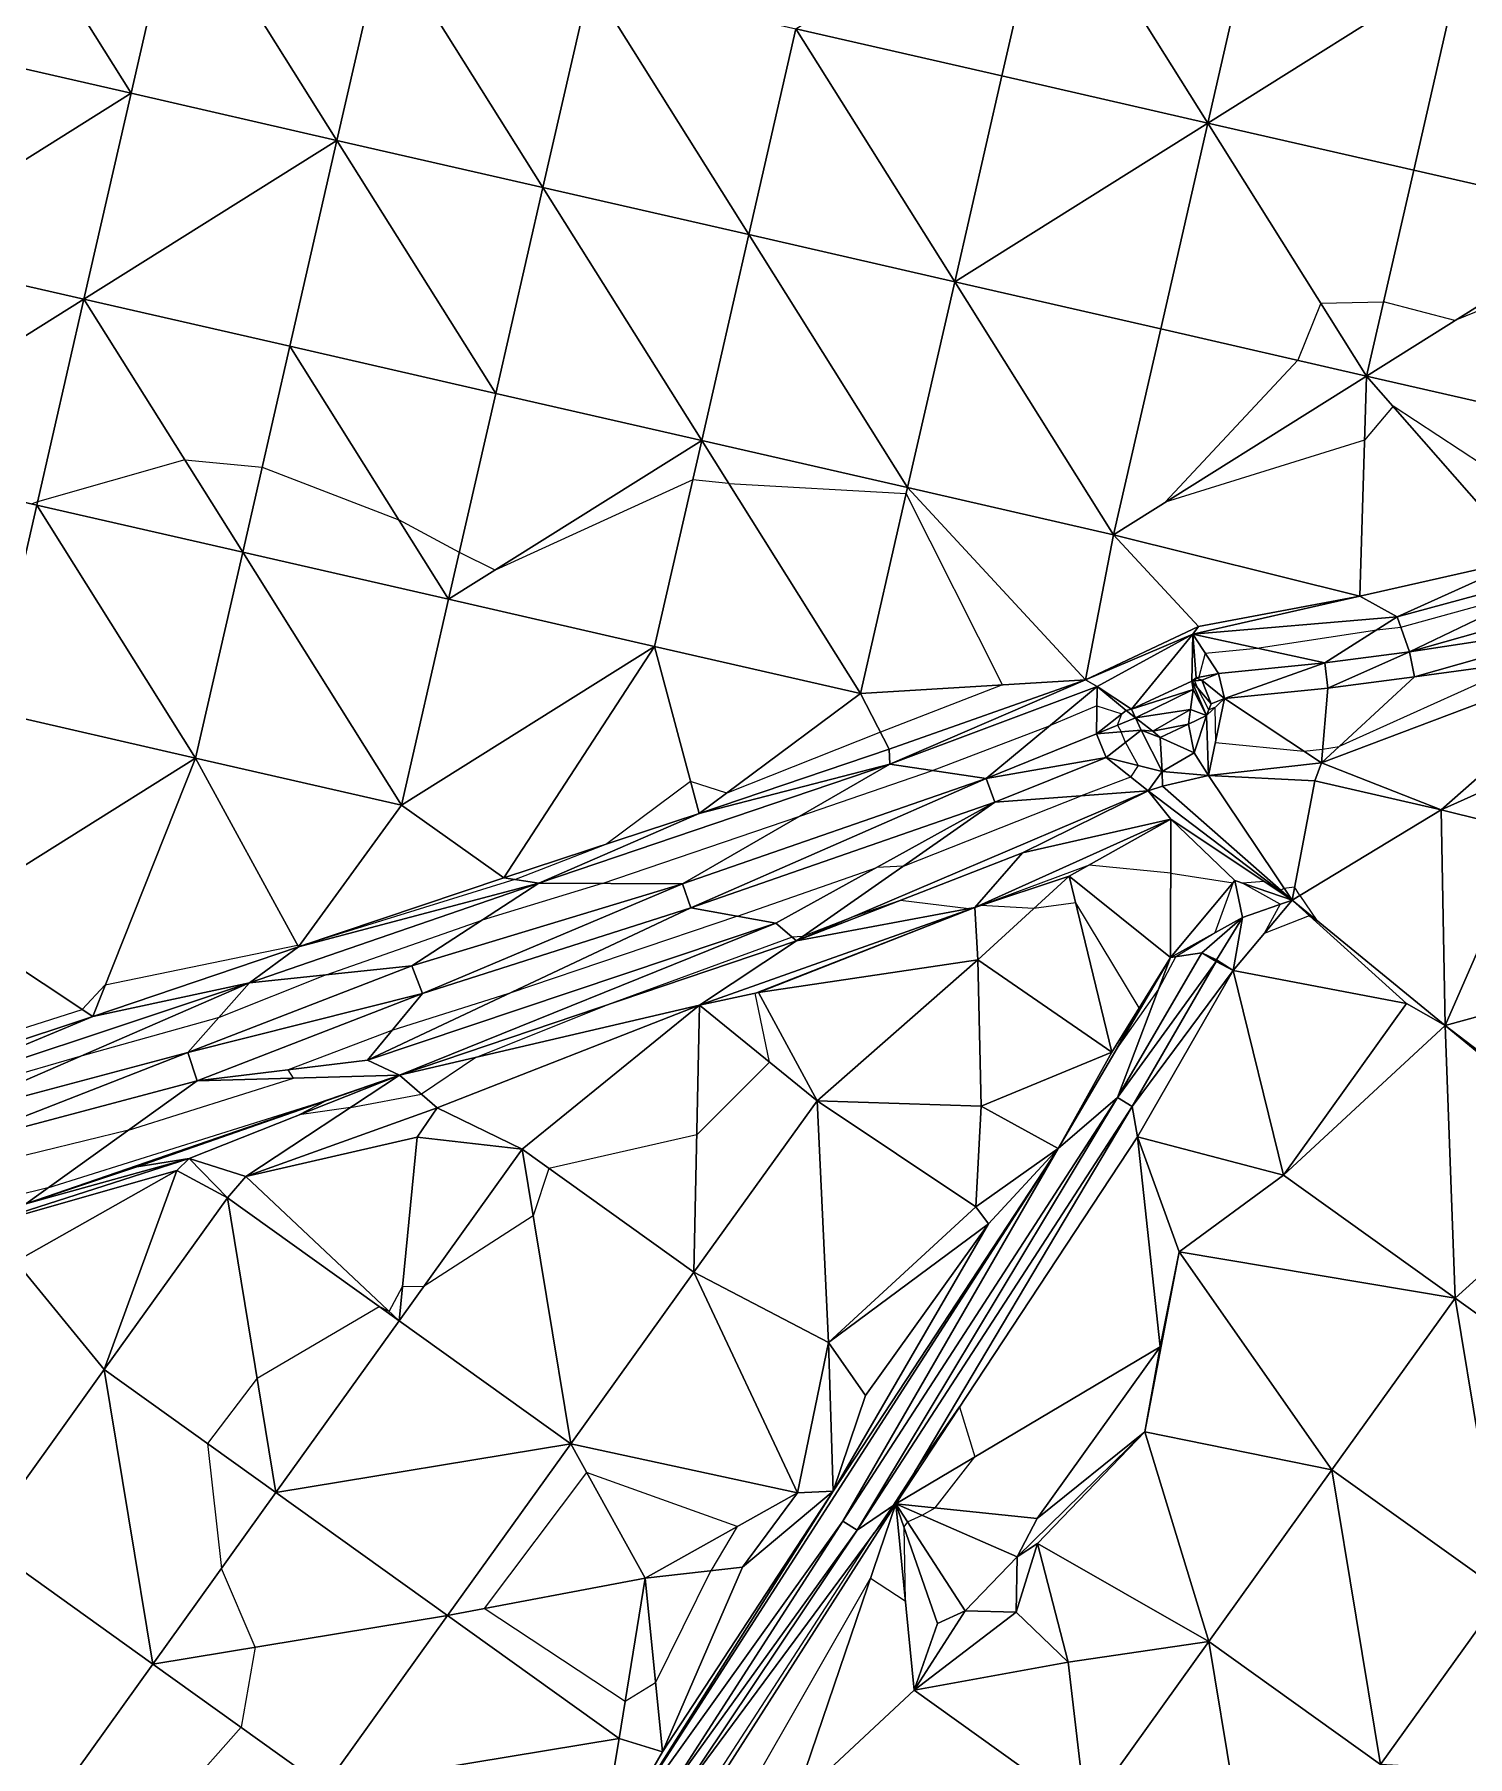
# Model space of a CAD drawing. Extents: x 452550 to 453808, y 451368 to 453069.
# Drawn here: x 452920.5 to 452988.3, y 452763.5 to 452845 of the extents above; entities that cross this region are included whole.
import ezdxf

# ---------------------------------------------------------------- set-up
doc = ezdxf.new("R2010")
doc.units = 0
doc.header["$LTSCALE"] = 0.35
doc.header["$MEASUREMENT"] = 0
doc.linetypes.add('DASHED', pattern=[5442.857143, 3628.571429, -1814.285714])
doc.layers.add('Default', color=42, linetype='Continuous', lineweight=25)
doc.layers.add('FPS_Contours-Minor', color=40, linetype='DASHED', lineweight=25)

msp = doc.modelspace()

# ---------------------------------------------------------------- linework, layer by layer
at = {"layer": 'Default', "color": 8, "linetype": 'Continuous', "lineweight": 25}
for points in [[(452925.052, 452842.263, 13.979), (452915.305, 452844.494, 13.989), (452917.536, 452854.242, 13.972)], [(452927.284, 452852.011, 13.977), (452925.052, 452842.263, 13.979), (452917.536, 452854.242, 13.972)], [(452966.275, 452843.086, 13.92), (452956.527, 452845.317, 13.929), (452968.506, 452852.834, 13.902)], [(452976.023, 452840.855, 13.909), (452966.275, 452843.086, 13.92), (452968.506, 452852.834, 13.902)], [(452978.254, 452850.603, 13.901), (452976.023, 452840.855, 13.909), (452968.506, 452852.834, 13.902)], [(452934.8, 452840.032, 13.988), (452925.052, 452842.263, 13.979), (452927.284, 452852.011, 13.977)], [(452937.032, 452849.78, 13.982), (452934.8, 452840.032, 13.988), (452927.284, 452852.011, 13.977)], [(452988.002, 452848.372, 13.921), (452976.023, 452840.855, 13.909), (452978.254, 452850.603, 13.901)], [(452944.548, 452837.801, 13.958), (452934.8, 452840.032, 13.988), (452937.032, 452849.78, 13.982)], [(452946.779, 452847.549, 13.964), (452944.548, 452837.801, 13.958), (452937.032, 452849.78, 13.982)], [(452985.771, 452838.624, 13.935), (452976.023, 452840.855, 13.909), (452988.002, 452848.372, 13.921)], [(452995.519, 452836.393, 13.932), (452985.771, 452838.624, 13.935), (452988.002, 452848.372, 13.921)], [(452997.75, 452846.141, 13.916), (452995.519, 452836.393, 13.932), (452988.002, 452848.372, 13.921)], [(452954.296, 452835.57, 13.926), (452944.548, 452837.801, 13.958), (452946.779, 452847.549, 13.964)], [(452956.527, 452845.317, 13.929), (452954.296, 452835.57, 13.926), (452946.779, 452847.549, 13.964)], [(452964.044, 452833.338, 13.919), (452954.296, 452835.57, 13.926), (452956.527, 452845.317, 13.929)], [(452966.275, 452843.086, 13.92), (452964.044, 452833.338, 13.919), (452956.527, 452845.317, 13.929)], [(452925.052, 452842.263, 13.979), (452913.073, 452834.746, 13.987), (452915.305, 452844.494, 13.989)], [(452976.023, 452840.855, 13.909), (452964.044, 452833.338, 13.919), (452966.275, 452843.086, 13.92)], [(452922.821, 452832.515, 13.969), (452913.073, 452834.746, 13.987), (452925.052, 452842.263, 13.979)], [(452934.8, 452840.032, 13.988), (452922.821, 452832.515, 13.969), (452925.052, 452842.263, 13.979)], [(452973.792, 452831.107, 13.927), (452964.044, 452833.338, 13.919), (452976.023, 452840.855, 13.909)], [(452983.54, 452828.876, 14.037), (452973.792, 452831.107, 13.927), (452976.023, 452840.855, 13.909)], [(452985.771, 452838.624, 13.935), (452983.54, 452828.876, 14.037), (452976.023, 452840.855, 13.909)], [(452932.569, 452830.284, 13.975), (452922.821, 452832.515, 13.969), (452934.8, 452840.032, 13.988)], [(452942.317, 452828.053, 13.96), (452932.569, 452830.284, 13.975), (452934.8, 452840.032, 13.988)], [(452944.548, 452837.801, 13.958), (452942.317, 452828.053, 13.96), (452934.8, 452840.032, 13.988)], [(452995.519, 452836.393, 13.932), (452983.54, 452828.876, 14.037), (452985.771, 452838.624, 13.935)], [(452952.065, 452825.822, 13.948), (452942.317, 452828.053, 13.96), (452944.548, 452837.801, 13.958)], [(452954.296, 452835.57, 13.926), (452952.065, 452825.822, 13.948), (452944.548, 452837.801, 13.958)], [(452993.288, 452826.645, 14.29), (452983.54, 452828.876, 14.037), (452995.519, 452836.393, 13.932)], [(452961.813, 452823.59, 13.993), (452952.065, 452825.822, 13.948), (452954.296, 452835.57, 13.926)], [(452964.044, 452833.338, 13.919), (452961.813, 452823.59, 13.993), (452954.296, 452835.57, 13.926)], [(452922.821, 452832.515, 13.969), (452910.842, 452824.998, 13.978), (452913.073, 452834.746, 13.987)], [(452971.561, 452821.359, 13.991), (452961.813, 452823.59, 13.993), (452964.044, 452833.338, 13.919)], [(452973.792, 452831.107, 13.927), (452971.561, 452821.359, 13.991), (452964.044, 452833.338, 13.919)], [(452920.59, 452822.767, 14.001), (452910.842, 452824.998, 13.978), (452922.821, 452832.515, 13.969)], [(452930.338, 452820.536, 14.018), (452920.59, 452822.767, 14.001), (452922.821, 452832.515, 13.969)], [(452932.569, 452830.284, 13.975), (452930.338, 452820.536, 14.018), (452922.821, 452832.515, 13.969)], [(452983.54, 452828.876, 14.037), (452971.561, 452821.359, 13.991), (452973.792, 452831.107, 13.927)], [(452940.086, 452818.305, 14.012), (452930.338, 452820.536, 14.018), (452932.569, 452830.284, 13.975)], [(452942.317, 452828.053, 13.96), (452940.086, 452818.305, 14.012), (452932.569, 452830.284, 13.975)], [(452971.561, 452821.359, 13.991), (452983.54, 452828.876, 14.037), (452983.214, 452818.445, 13.911)], [(452983.54, 452828.876, 14.037), (452991.112, 452820.235, 13.815), (452983.214, 452818.445, 13.911)], [(452983.54, 452828.876, 14.037), (452993.288, 452826.645, 14.29), (452991.112, 452820.235, 13.815)], [(452952.065, 452825.822, 13.948), (452940.086, 452818.305, 14.012), (452942.317, 452828.053, 13.96)], [(452949.834, 452816.074, 14.218), (452940.086, 452818.305, 14.012), (452952.065, 452825.822, 13.948)], [(452959.582, 452813.843, 14.253), (452949.834, 452816.074, 14.218), (452952.065, 452825.822, 13.948)], [(452961.813, 452823.59, 13.993), (452959.582, 452813.843, 14.253), (452952.065, 452825.822, 13.948)], [(452920.59, 452822.767, 14.001), (452918.359, 452813.019, 14.022), (452910.842, 452824.998, 13.978)], [(452959.582, 452813.843, 14.253), (452961.813, 452823.59, 13.993), (452970.225, 452814.485, 13.852)], [(452961.813, 452823.59, 13.993), (452971.561, 452821.359, 13.991), (452970.225, 452814.485, 13.852)], [(452928.107, 452810.788, 14.23), (452918.359, 452813.019, 14.022), (452920.59, 452822.767, 14.001)], [(452930.338, 452820.536, 14.018), (452928.107, 452810.788, 14.23), (452920.59, 452822.767, 14.001)], [(452971.561, 452821.359, 13.991), (452975.587, 452817.019, 13.84), (452970.225, 452814.485, 13.852)], [(452971.561, 452821.359, 13.991), (452983.214, 452818.445, 13.911), (452975.587, 452817.019, 13.84)], [(452937.855, 452808.557, 14.343), (452928.107, 452810.788, 14.23), (452930.338, 452820.536, 14.018)], [(452940.086, 452818.305, 14.012), (452937.855, 452808.557, 14.343), (452930.338, 452820.536, 14.018)], [(452983.214, 452818.445, 13.911), (452991.112, 452820.235, 13.815), (452984.993, 452817.469, 13.675)], [(452984.993, 452817.469, 13.675), (452991.112, 452820.235, 13.815), (452994.24, 452819.975, 13.657)], [(452985.566, 452815.814, 13.076), (452984.993, 452817.469, 13.675), (452994.24, 452819.975, 13.657)], [(452994.24, 452819.975, 13.657), (452994.773, 452818.425, 13.046), (452985.566, 452815.814, 13.076)], [(452949.834, 452816.074, 14.218), (452937.855, 452808.557, 14.343), (452940.086, 452818.305, 14.012)], [(452975.309, 452816.657, 13.914), (452983.214, 452818.445, 13.911), (452984.993, 452817.469, 13.675)], [(452975.309, 452816.657, 13.914), (452975.587, 452817.019, 13.84), (452983.214, 452818.445, 13.911)], [(452994.773, 452818.425, 13.046), (452995.1, 452817.271, 13.046), (452985.566, 452815.814, 13.076)], [(452975.587, 452817.019, 13.84), (452975.309, 452816.657, 13.914), (452970.225, 452814.485, 13.852)], [(452981.563, 452815.293, 13.06), (452975.309, 452816.657, 13.914), (452984.993, 452817.469, 13.675)], [(452984.993, 452817.469, 13.675), (452985.566, 452815.814, 13.076), (452981.563, 452815.293, 13.06)], [(452995.1, 452817.271, 13.046), (452985.808, 452814.635, 13.076), (452985.566, 452815.814, 13.076)], [(452985.808, 452814.635, 13.076), (452995.1, 452817.271, 13.046), (452995.775, 452815.995, 13.864)], [(452937.855, 452808.557, 14.343), (452949.834, 452816.074, 14.218), (452942.699, 452805.118, 14.058)], [(452949.834, 452816.074, 14.218), (452951.947, 452808.159, 13.948), (452942.699, 452805.118, 14.058)], [(452949.834, 452816.074, 14.218), (452959.582, 452813.843, 14.253), (452951.947, 452808.159, 13.948)], [(452970.78, 452814.176, 13.84), (452970.225, 452814.485, 13.852), (452975.309, 452816.657, 13.914)], [(452970.78, 452814.176, 13.84), (452975.309, 452816.657, 13.914), (452972.413, 452813.107, 13.69)], [(452975.309, 452816.657, 13.914), (452975.262, 452814.432, 13.651), (452972.413, 452813.107, 13.69)], [(452975.309, 452816.657, 13.914), (452975.477, 452814.592, 13.554), (452975.262, 452814.432, 13.651)], [(452981.563, 452815.293, 13.06), (452976.528, 452814.787, 13.054), (452975.309, 452816.657, 13.914)], [(452975.309, 452816.657, 13.914), (452976.528, 452814.787, 13.054), (452975.477, 452814.592, 13.554)], [(452976.528, 452814.787, 13.054), (452981.563, 452815.293, 13.06), (452976.817, 452813.61, 13.054)], [(452981.563, 452815.293, 13.06), (452981.7, 452814.101, 13.06), (452976.817, 452813.61, 13.054)], [(452985.808, 452814.635, 13.076), (452995.775, 452815.995, 13.864), (452981.405, 452810.563, 13.599)], [(452995.775, 452815.995, 13.864), (452987.076, 452808.334, 13.669), (452981.405, 452810.563, 13.599)], [(452981.563, 452815.293, 13.06), (452985.566, 452815.814, 13.076), (452981.7, 452814.101, 13.06)], [(452985.566, 452815.814, 13.076), (452985.808, 452814.635, 13.076), (452981.7, 452814.101, 13.06)], [(452995.775, 452815.995, 13.864), (452993.773, 452811.347, 13.736), (452987.076, 452808.334, 13.669)], [(452959.582, 452813.843, 14.253), (452970.225, 452814.485, 13.852), (452960.946, 452811.212, 13.889)], [(452960.965, 452810.495, 13.863), (452960.946, 452811.212, 13.889), (452970.225, 452814.485, 13.852)], [(452960.965, 452810.495, 13.863), (452970.225, 452814.485, 13.852), (452970.78, 452814.176, 13.84)], [(452975.262, 452814.432, 13.651), (452975.324, 452814.035, 13.863), (452972.413, 452813.107, 13.69)], [(452975.477, 452814.592, 13.554), (452975.739, 452814.471, 13.098), (452975.262, 452814.432, 13.651)], [(452975.262, 452814.432, 13.651), (452975.739, 452814.471, 13.098), (452976.185, 452813.357, 13.098)], [(452975.262, 452814.432, 13.651), (452976.185, 452813.357, 13.098), (452975.963, 452812.807, 13.885)], [(452975.324, 452814.035, 13.863), (452975.262, 452814.432, 13.651), (452975.963, 452812.807, 13.885)], [(452976.528, 452814.787, 13.054), (452975.739, 452814.471, 13.098), (452975.477, 452814.592, 13.554)], [(452975.739, 452814.471, 13.098), (452976.528, 452814.787, 13.054), (452976.817, 452813.61, 13.054)], [(452975.739, 452814.471, 13.098), (452976.817, 452813.61, 13.054), (452976.185, 452813.357, 13.098)], [(452985.808, 452814.635, 13.076), (452981.405, 452810.563, 13.599), (452981.7, 452814.101, 13.06)], [(452959.582, 452813.843, 14.253), (452960.946, 452811.212, 13.889), (452951.947, 452808.159, 13.948)], [(452965.525, 452809.818, 13.047), (452960.965, 452810.495, 13.863), (452970.78, 452814.176, 13.84)], [(452970.78, 452814.176, 13.84), (452970.758, 452811.927, 13.007), (452965.525, 452809.818, 13.047)], [(452970.78, 452814.176, 13.84), (452972.15, 452813.032, 13.582), (452970.758, 452811.927, 13.007)], [(452970.78, 452814.176, 13.84), (452972.413, 452813.107, 13.69), (452972.15, 452813.032, 13.582)], [(452972.413, 452813.107, 13.69), (452975.324, 452814.035, 13.863), (452972.593, 452812.685, 13.916)], [(452975.324, 452814.035, 13.863), (452975.201, 452813.08, 13.969), (452972.593, 452812.685, 13.916)], [(452975.963, 452812.807, 13.885), (452975.201, 452813.08, 13.969), (452975.324, 452814.035, 13.863)], [(452976.058, 452809.963, 13.832), (452975.963, 452812.807, 13.885), (452976.817, 452813.61, 13.054)], [(452976.817, 452813.61, 13.054), (452975.963, 452812.807, 13.885), (452976.185, 452813.357, 13.098)], [(452981.405, 452810.563, 13.599), (452976.058, 452809.963, 13.832), (452976.817, 452813.61, 13.054)], [(452981.7, 452814.101, 13.06), (452981.405, 452810.563, 13.599), (452976.817, 452813.61, 13.054)], [(452928.107, 452810.788, 14.23), (452916.128, 452803.271, 14.428), (452918.359, 452813.019, 14.022)], [(452972.15, 452813.032, 13.582), (452972.593, 452812.685, 13.916), (452970.758, 452811.927, 13.007)], [(452972.413, 452813.107, 13.69), (452972.593, 452812.685, 13.916), (452972.15, 452813.032, 13.582)], [(452972.593, 452812.685, 13.916), (452975.201, 452813.08, 13.969), (452973.423, 452812.057, 13.948)], [(452975.201, 452813.08, 13.969), (452975.115, 452812.395, 13.918), (452973.423, 452812.057, 13.948)], [(452975.963, 452812.807, 13.885), (452975.115, 452812.395, 13.918), (452975.201, 452813.08, 13.969)], [(452975.115, 452812.395, 13.918), (452975.963, 452812.807, 13.885), (452975.375, 452811.029, 13.815)], [(452975.375, 452811.029, 13.815), (452975.963, 452812.807, 13.885), (452976.058, 452809.963, 13.832)], [(452972.593, 452812.685, 13.916), (452972.87, 452812.112, 13.903), (452970.758, 452811.927, 13.007)], [(452972.87, 452812.112, 13.903), (452971.207, 452810.814, 13.007), (452970.758, 452811.927, 13.007)], [(452972.87, 452812.112, 13.903), (452973.865, 452810.144, 13.874), (452971.207, 452810.814, 13.007)], [(452972.87, 452812.112, 13.903), (452972.593, 452812.685, 13.916), (452973.423, 452812.057, 13.948)], [(452973.764, 452811.754, 13.905), (452972.87, 452812.112, 13.903), (452973.423, 452812.057, 13.948)], [(452972.87, 452812.112, 13.903), (452973.764, 452811.754, 13.905), (452973.865, 452810.144, 13.874)], [(452975.115, 452812.395, 13.918), (452973.764, 452811.754, 13.905), (452973.423, 452812.057, 13.948)], [(452973.764, 452811.754, 13.905), (452975.115, 452812.395, 13.918), (452975.375, 452811.029, 13.815)], [(452960.946, 452811.212, 13.889), (452960.965, 452810.495, 13.863), (452951.947, 452808.159, 13.948)], [(452971.207, 452810.814, 13.007), (452965.525, 452809.818, 13.047), (452970.758, 452811.927, 13.007)], [(452973.865, 452810.144, 13.874), (452973.764, 452811.754, 13.905), (452975.375, 452811.029, 13.815)], [(452991.259, 452807.285, 13.75), (452987.076, 452808.334, 13.669), (452993.773, 452811.347, 13.736)], [(452916.128, 452803.271, 14.428), (452928.107, 452810.788, 14.23), (452923.239, 452798.547, 13.968)], [(452928.107, 452810.788, 14.23), (452932.978, 452801.844, 13.998), (452923.239, 452798.547, 13.968)], [(452928.107, 452810.788, 14.23), (452937.855, 452808.557, 14.343), (452932.978, 452801.844, 13.998)], [(452951.153, 452804.83, 13.026), (452944.358, 452804.858, 13.873), (452960.965, 452810.495, 13.863)], [(452944.358, 452804.858, 13.873), (452951.947, 452808.159, 13.948), (452960.965, 452810.495, 13.863)], [(452951.153, 452804.83, 13.026), (452960.965, 452810.495, 13.863), (452965.525, 452809.818, 13.047)], [(452971.207, 452810.814, 13.007), (452965.946, 452808.694, 13.047), (452965.525, 452809.818, 13.047)], [(452965.946, 452808.694, 13.047), (452971.207, 452810.814, 13.007), (452973.193, 452809.228, 13.85)], [(452973.865, 452810.144, 13.874), (452973.193, 452809.228, 13.85), (452971.207, 452810.814, 13.007)], [(452973.865, 452810.144, 13.874), (452975.375, 452811.029, 13.815), (452976.058, 452809.963, 13.832)], [(452976.058, 452809.963, 13.832), (452981.405, 452810.563, 13.599), (452981.093, 452809.715, 13.859)], [(452981.093, 452809.715, 13.859), (452981.405, 452810.563, 13.599), (452987.076, 452808.334, 13.669)], [(452951.546, 452803.696, 13.026), (452951.153, 452804.83, 13.026), (452965.525, 452809.818, 13.047)], [(452965.525, 452809.818, 13.047), (452965.946, 452808.694, 13.047), (452951.546, 452803.696, 13.026)], [(452973.193, 452809.228, 13.85), (452973.865, 452810.144, 13.874), (452973.873, 452809.451, 13.811)], [(452973.865, 452810.144, 13.874), (452976.058, 452809.963, 13.832), (452973.873, 452809.451, 13.811)], [(452973.873, 452809.451, 13.811), (452976.058, 452809.963, 13.832), (452980.011, 452804.055, 14.018)], [(452976.058, 452809.963, 13.832), (452981.093, 452809.715, 13.859), (452980.011, 452804.055, 14.018)], [(452980.011, 452804.055, 14.018), (452981.093, 452809.715, 13.859), (452987.076, 452808.334, 13.669)], [(452967.249, 452806.302, 13.966), (452956.551, 452802.135, 14.029), (452973.193, 452809.228, 13.85)], [(452956.551, 452802.135, 14.029), (452965.946, 452808.694, 13.047), (452973.193, 452809.228, 13.85)], [(452967.249, 452806.302, 13.966), (452973.193, 452809.228, 13.85), (452974.276, 452807.896, 13.94)], [(452973.193, 452809.228, 13.85), (452973.873, 452809.451, 13.811), (452980.011, 452804.055, 14.018)], [(452974.276, 452807.896, 13.94), (452973.193, 452809.228, 13.85), (452980.011, 452804.055, 14.018)], [(452937.855, 452808.557, 14.343), (452942.699, 452805.118, 14.058), (452932.978, 452801.844, 13.998)], [(452951.947, 452808.159, 13.948), (452944.358, 452804.858, 13.873), (452942.699, 452805.118, 14.058)], [(452955.567, 452802.962, 13.888), (452951.546, 452803.696, 13.026), (452965.946, 452808.694, 13.047)], [(452965.946, 452808.694, 13.047), (452956.551, 452802.135, 14.029), (452955.567, 452802.962, 13.888)], [(452974.276, 452807.896, 13.94), (452969.462, 452805.189, 14.015), (452964.987, 452803.715, 13.999)], [(452967.249, 452806.302, 13.966), (452974.276, 452807.896, 13.94), (452964.987, 452803.715, 13.999)], [(452969.462, 452805.189, 14.015), (452974.276, 452807.896, 13.94), (452974.256, 452801.348, 14.093)], [(452974.276, 452807.896, 13.94), (452977.305, 452804.987, 13.997), (452974.256, 452801.348, 14.093)], [(452980.011, 452804.055, 14.018), (452977.305, 452804.987, 13.997), (452974.276, 452807.896, 13.94)], [(452980.011, 452804.055, 14.018), (452987.076, 452808.334, 13.669), (452987.261, 452798.125, 13.906)], [(452987.076, 452808.334, 13.669), (452991.259, 452807.285, 13.75), (452987.261, 452798.125, 13.906)], [(452991.259, 452807.285, 13.75), (452999.385, 452801.457, 13.932), (452987.261, 452798.125, 13.906)], [(452967.249, 452806.302, 13.966), (452964.987, 452803.715, 13.999), (452956.551, 452802.135, 14.029)], [(452938.345, 452800.942, 13.038), (452930.653, 452800.136, 13.914), (452944.358, 452804.858, 13.873)], [(452930.653, 452800.136, 13.914), (452932.978, 452801.844, 13.998), (452944.358, 452804.858, 13.873)], [(452932.978, 452801.844, 13.998), (452942.699, 452805.118, 14.058), (452944.358, 452804.858, 13.873)], [(452938.345, 452800.942, 13.038), (452944.358, 452804.858, 13.873), (452951.153, 452804.83, 13.026)], [(452938.85, 452799.636, 13.038), (452938.345, 452800.942, 13.038), (452951.153, 452804.83, 13.026)], [(452951.153, 452804.83, 13.026), (452951.546, 452803.696, 13.026), (452938.85, 452799.636, 13.038)], [(452969.462, 452805.189, 14.015), (452965.143, 452801.236, 13.977), (452964.987, 452803.715, 13.999)], [(452969.462, 452805.189, 14.015), (452971.477, 452796.861, 13.919), (452965.143, 452801.236, 13.977)], [(452971.477, 452796.861, 13.919), (452969.462, 452805.189, 14.015), (452974.256, 452801.348, 14.093)], [(452977.305, 452804.987, 13.997), (452977.668, 452803.243, 13.943), (452974.256, 452801.348, 14.093)], [(452977.305, 452804.987, 13.997), (452980.011, 452804.055, 14.018), (452977.668, 452803.243, 13.943)], [(452980.011, 452804.055, 14.018), (452977.22, 452800.719, 13.98), (452977.668, 452803.243, 13.943)], [(452980.011, 452804.055, 14.018), (452985.431, 452799.159, 13.899), (452977.22, 452800.719, 13.98)], [(452985.431, 452799.159, 13.899), (452980.011, 452804.055, 14.018), (452987.261, 452798.125, 13.906)], [(452916.128, 452803.271, 14.428), (452923.239, 452798.547, 13.968), (452913.962, 452795.473, 13.959)], [(452936.241, 452796.486, 13.869), (452938.85, 452799.636, 13.038), (452951.546, 452803.696, 13.026)], [(452951.546, 452803.696, 13.026), (452955.567, 452802.962, 13.888), (452936.241, 452796.486, 13.869)], [(452964.987, 452803.715, 13.999), (452954.754, 452799.683, 13.995), (452951.955, 452799.087, 14.091)], [(452956.551, 452802.135, 14.029), (452964.987, 452803.715, 13.999), (452951.955, 452799.087, 14.091)], [(452964.987, 452803.715, 13.999), (452965.143, 452801.236, 13.977), (452954.754, 452799.683, 13.995)], [(452977.668, 452803.243, 13.943), (452975.732, 452801.561, 13.561), (452974.256, 452801.348, 14.093)], [(452976.441, 452801.233, 13.56), (452975.732, 452801.561, 13.561), (452977.668, 452803.243, 13.943)], [(452977.22, 452800.719, 13.98), (452976.441, 452801.233, 13.56), (452977.668, 452803.243, 13.943)], [(452955.567, 452802.962, 13.888), (452937.766, 452795.768, 13.969), (452936.241, 452796.486, 13.869)], [(452955.567, 452802.962, 13.888), (452956.551, 452802.135, 14.029), (452937.766, 452795.768, 13.969)], [(452932.978, 452801.844, 13.998), (452930.653, 452800.136, 13.914), (452923.239, 452798.547, 13.968)], [(452951.955, 452799.087, 14.091), (452937.766, 452795.768, 13.969), (452956.551, 452802.135, 14.029)], [(452974.256, 452801.348, 14.093), (452975.732, 452801.561, 13.561), (452971.754, 452794.713, 13.683)], [(452976.424, 452801.159, 13.561), (452971.754, 452794.713, 13.683), (452975.732, 452801.561, 13.561)], [(452975.732, 452801.561, 13.561), (452976.441, 452801.233, 13.56), (452976.424, 452801.159, 13.561)], [(452999.385, 452801.457, 13.932), (452993.557, 452793.331, 13.931), (452987.261, 452798.125, 13.906)], [(452938.85, 452799.636, 13.038), (452927.743, 452796.837, 13.075), (452938.345, 452800.942, 13.038)], [(452927.743, 452796.837, 13.075), (452930.653, 452800.136, 13.914), (452938.345, 452800.942, 13.038)], [(452965.143, 452801.236, 13.977), (452957.523, 452794.562, 13.938), (452954.754, 452799.683, 13.995)], [(452965.293, 452794.295, 13.895), (452957.523, 452794.562, 13.938), (452965.143, 452801.236, 13.977)], [(452971.477, 452796.861, 13.919), (452965.293, 452794.295, 13.895), (452965.143, 452801.236, 13.977)], [(452971.477, 452796.861, 13.919), (452974.256, 452801.348, 14.093), (452968.941, 452792.302, 13.899)], [(452974.256, 452801.348, 14.093), (452971.754, 452794.713, 13.683), (452968.941, 452792.302, 13.899)], [(452976.424, 452801.159, 13.561), (452972.436, 452794.294, 13.683), (452971.754, 452794.713, 13.683)], [(452976.424, 452801.159, 13.561), (452977.22, 452800.719, 13.98), (452972.436, 452794.294, 13.683)], [(452972.696, 452792.845, 13.922), (452972.436, 452794.294, 13.683), (452977.22, 452800.719, 13.98)], [(452979.603, 452791.033, 13.886), (452972.696, 452792.845, 13.922), (452977.22, 452800.719, 13.98)], [(452976.424, 452801.159, 13.561), (452976.441, 452801.233, 13.56), (452977.22, 452800.719, 13.98)], [(452985.431, 452799.159, 13.899), (452979.603, 452791.033, 13.886), (452977.22, 452800.719, 13.98)], [(452915.658, 452793.626, 13.141), (452912.826, 452794.206, 13.648), (452930.653, 452800.136, 13.914)], [(452912.826, 452794.206, 13.648), (452923.239, 452798.547, 13.968), (452930.653, 452800.136, 13.914)], [(452930.653, 452800.136, 13.914), (452927.743, 452796.837, 13.075), (452915.658, 452793.626, 13.141)], [(452938.85, 452799.636, 13.038), (452928.177, 452795.504, 13.075), (452927.743, 452796.837, 13.075)], [(452936.241, 452796.486, 13.869), (452928.177, 452795.504, 13.075), (452938.85, 452799.636, 13.038)], [(452951.955, 452799.087, 14.091), (452939.548, 452794.226, 14.022), (452937.766, 452795.768, 13.969)], [(452951.955, 452799.087, 14.091), (452943.569, 452792.264, 14.018), (452939.548, 452794.226, 14.022)], [(452951.695, 452786.436, 13.904), (452943.569, 452792.264, 14.018), (452951.955, 452799.087, 14.091)], [(452957.523, 452794.562, 13.938), (452951.695, 452786.436, 13.904), (452951.955, 452799.087, 14.091)], [(452954.754, 452799.683, 13.995), (452957.523, 452794.562, 13.938), (452951.955, 452799.087, 14.091)], [(452979.603, 452791.033, 13.886), (452985.431, 452799.159, 13.899), (452987.261, 452798.125, 13.906)], [(452912.826, 452794.206, 13.648), (452913.962, 452795.473, 13.959), (452923.239, 452798.547, 13.968)], [(452987.729, 452785.205, 13.873), (452979.603, 452791.033, 13.886), (452987.261, 452798.125, 13.906)], [(452987.729, 452785.205, 13.873), (452987.261, 452798.125, 13.906), (452994.98, 452791.775, 13.849)], [(452987.261, 452798.125, 13.906), (452993.557, 452793.331, 13.931), (452994.98, 452791.775, 13.849)], [(452916.058, 452792.284, 13.141), (452915.658, 452793.626, 13.141), (452927.743, 452796.837, 13.075)], [(452916.058, 452792.284, 13.141), (452927.743, 452796.837, 13.075), (452928.177, 452795.504, 13.075)], [(452928.177, 452795.504, 13.075), (452936.241, 452796.486, 13.869), (452937.766, 452795.768, 13.969)], [(452965.293, 452794.295, 13.895), (452971.477, 452796.861, 13.919), (452968.941, 452792.302, 13.899)], [(452925.327, 452791.435, 14.079), (452920.068, 452789.683, 14.136), (452937.766, 452795.768, 13.969)], [(452920.068, 452789.683, 14.136), (452928.177, 452795.504, 13.075), (452937.766, 452795.768, 13.969)], [(452937.766, 452795.768, 13.969), (452927.802, 452791.83, 14.034), (452925.327, 452791.435, 14.079)], [(452937.766, 452795.768, 13.969), (452930.49, 452790.975, 14.066), (452927.802, 452791.83, 14.034)], [(452937.766, 452795.768, 13.969), (452939.548, 452794.226, 14.022), (452930.49, 452790.975, 14.066)], [(452920.068, 452789.683, 14.136), (452916.058, 452792.284, 13.141), (452928.177, 452795.504, 13.075)], [(452939.548, 452794.226, 14.022), (452938.59, 452792.84, 14.02), (452930.49, 452790.975, 14.066)], [(452943.569, 452792.264, 14.018), (452938.59, 452792.84, 14.02), (452939.548, 452794.226, 14.022)], [(452951.695, 452786.436, 13.904), (452957.523, 452794.562, 13.938), (452958.075, 452783.119, 13.912)], [(452957.523, 452794.562, 13.938), (452965.293, 452794.295, 13.895), (452965.043, 452789.539, 13.948)], [(452958.075, 452783.119, 13.912), (452957.523, 452794.562, 13.938), (452965.043, 452789.539, 13.948)], [(452959.421, 452774.219, 13.704), (452958.75, 452774.654, 13.704), (452971.754, 452794.713, 13.683)], [(452958.75, 452774.654, 13.704), (452968.941, 452792.302, 13.899), (452971.754, 452794.713, 13.683)], [(452971.754, 452794.713, 13.683), (452972.436, 452794.294, 13.683), (452959.421, 452774.219, 13.704)], [(452972.436, 452794.294, 13.683), (452961.253, 452775.479, 14.028), (452959.421, 452774.219, 13.704)], [(452972.436, 452794.294, 13.683), (452972.696, 452792.845, 13.922), (452961.253, 452775.479, 14.028)], [(452965.293, 452794.295, 13.895), (452968.941, 452792.302, 13.899), (452965.043, 452789.539, 13.948)], [(452938.59, 452792.84, 14.02), (452937.741, 452784.138, 13.995), (452930.49, 452790.975, 14.066)], [(452943.569, 452792.264, 14.018), (452937.741, 452784.138, 13.995), (452938.59, 452792.84, 14.02)], [(452972.696, 452792.845, 13.922), (452973.775, 452782.907, 13.934), (452961.253, 452775.479, 14.028)], [(452972.696, 452792.845, 13.922), (452974.665, 452787.4, 13.906), (452973.775, 452782.907, 13.934)], [(452972.696, 452792.845, 13.922), (452979.603, 452791.033, 13.886), (452974.665, 452787.4, 13.906)], [(452920.068, 452789.683, 14.136), (452927.802, 452791.83, 14.034), (452916.652, 452788.236, 14.034)], [(452927.802, 452791.83, 14.034), (452927.217, 452791.25, 14.108), (452916.652, 452788.236, 14.034)], [(452920.068, 452789.683, 14.136), (452925.327, 452791.435, 14.079), (452927.802, 452791.83, 14.034)], [(452927.802, 452791.83, 14.034), (452929.615, 452789.966, 14.034), (452927.217, 452791.25, 14.108)], [(452930.49, 452790.975, 14.066), (452929.615, 452789.966, 14.034), (452927.802, 452791.83, 14.034)], [(452945.867, 452778.31, 13.939), (452937.741, 452784.138, 13.995), (452943.569, 452792.264, 14.018)], [(452951.695, 452786.436, 13.904), (452945.867, 452778.31, 13.939), (452943.569, 452792.264, 14.018)], [(452958.293, 452776.073, 13.862), (452968.941, 452792.302, 13.899), (452947.159, 452758.454, 13.923)], [(452968.941, 452792.302, 13.899), (452958.75, 452774.654, 13.704), (452947.159, 452758.454, 13.923)], [(452958.293, 452776.073, 13.862), (452965.649, 452788.734, 13.897), (452968.941, 452792.302, 13.899)], [(452968.941, 452792.302, 13.899), (452965.649, 452788.734, 13.897), (452965.043, 452789.539, 13.948)], [(452995.856, 452779.377, 13.874), (452987.729, 452785.205, 13.873), (452994.98, 452791.775, 13.849)], [(452927.217, 452791.25, 14.108), (452919.596, 452786.941, 14.126), (452916.652, 452788.236, 14.034)], [(452927.217, 452791.25, 14.108), (452923.787, 452781.839, 14.033), (452919.596, 452786.941, 14.126)], [(452929.615, 452789.966, 14.034), (452923.787, 452781.839, 14.033), (452927.217, 452791.25, 14.108)], [(452937.741, 452784.138, 13.995), (452929.615, 452789.966, 14.034), (452930.49, 452790.975, 14.066)], [(452979.603, 452791.033, 13.886), (452987.729, 452785.205, 13.873), (452974.665, 452787.4, 13.906)], [(452931.913, 452776.012, 13.978), (452923.787, 452781.839, 14.033), (452929.615, 452789.966, 14.034)], [(452937.741, 452784.138, 13.995), (452931.913, 452776.012, 13.978), (452929.615, 452789.966, 14.034)], [(452965.649, 452788.734, 13.897), (452958.075, 452783.119, 13.912), (452965.043, 452789.539, 13.948)], [(452965.649, 452788.734, 13.897), (452959.821, 452780.608, 13.889), (452958.075, 452783.119, 13.912)], [(452958.293, 452776.073, 13.862), (452959.821, 452780.608, 13.889), (452965.649, 452788.734, 13.897)], [(452923.787, 452781.839, 14.033), (452917.959, 452773.713, 14.027), (452919.596, 452786.941, 14.126)], [(452974.665, 452787.4, 13.906), (452981.901, 452777.079, 13.846), (452973.049, 452778.883, 13.943)], [(452973.775, 452782.907, 13.934), (452974.665, 452787.4, 13.906), (452973.049, 452778.883, 13.943)], [(452987.729, 452785.205, 13.873), (452981.901, 452777.079, 13.846), (452974.665, 452787.4, 13.906)], [(452945.867, 452778.31, 13.939), (452951.695, 452786.436, 13.904), (452956.593, 452775.999, 13.852)], [(452956.593, 452775.999, 13.852), (452951.695, 452786.436, 13.904), (452958.075, 452783.119, 13.912)], [(452990.028, 452771.251, 13.832), (452981.901, 452777.079, 13.846), (452987.729, 452785.205, 13.873)], [(452995.856, 452779.377, 13.874), (452990.028, 452771.251, 13.832), (452987.729, 452785.205, 13.873)], [(452945.867, 452778.31, 13.939), (452931.913, 452776.012, 13.978), (452937.741, 452784.138, 13.995)], [(452958.293, 452776.073, 13.862), (452956.593, 452775.999, 13.852), (452958.075, 452783.119, 13.912)], [(452959.821, 452780.608, 13.889), (452958.293, 452776.073, 13.862), (452958.075, 452783.119, 13.912)], [(452973.775, 452782.907, 13.934), (452967.947, 452774.78, 13.927), (452961.253, 452775.479, 14.028)], [(452973.775, 452782.907, 13.934), (452973.049, 452778.883, 13.943), (452967.947, 452774.78, 13.927)], [(452926.085, 452767.885, 14.027), (452917.959, 452773.713, 14.027), (452923.787, 452781.839, 14.033)], [(452931.913, 452776.012, 13.978), (452926.085, 452767.885, 14.027), (452923.787, 452781.839, 14.033)], [(452967.947, 452774.78, 13.927), (452973.049, 452778.883, 13.943), (452966.991, 452772.961, 13.899)], [(452973.049, 452778.883, 13.943), (452967.958, 452773.597, 13.927), (452966.991, 452772.961, 13.899)], [(452973.049, 452778.883, 13.943), (452976.074, 452768.952, 13.837), (452967.958, 452773.597, 13.927)], [(452981.901, 452777.079, 13.846), (452976.074, 452768.952, 13.837), (452973.049, 452778.883, 13.943)], [(452940.039, 452770.184, 13.948), (452931.913, 452776.012, 13.978), (452945.867, 452778.31, 13.939)], [(452940.039, 452770.184, 13.948), (452945.867, 452778.31, 13.939), (452949.386, 452771.948, 14.226)], [(452945.867, 452778.31, 13.939), (452956.593, 452775.999, 13.852), (452949.386, 452771.948, 14.226)], [(452984.2, 452763.125, 13.877), (452976.074, 452768.952, 13.837), (452981.901, 452777.079, 13.846)], [(452990.028, 452771.251, 13.832), (452984.2, 452763.125, 13.877), (452981.901, 452777.079, 13.846)], [(452940.039, 452770.184, 13.948), (452926.085, 452767.885, 14.027), (452931.913, 452776.012, 13.978)], [(452947.159, 452758.454, 13.923), (452950.21, 452763.724, 13.85), (452958.293, 452776.073, 13.862)], [(452949.017, 452756.333, 14.072), (452950.819, 452761.378, 13.743), (452961.253, 452775.479, 14.028)], [(452956.455, 452761.365, 13.916), (452949.017, 452756.333, 14.072), (452961.253, 452775.479, 14.028)], [(452956.593, 452775.999, 13.852), (452953.993, 452772.482, 13.891), (452949.386, 452771.948, 14.226)], [(452950.21, 452763.724, 13.85), (452953.993, 452772.482, 13.891), (452958.293, 452776.073, 13.862)], [(452950.819, 452761.378, 13.743), (452959.421, 452774.219, 13.704), (452961.253, 452775.479, 14.028)], [(452953.993, 452772.482, 13.891), (452956.593, 452775.999, 13.852), (452958.293, 452776.073, 13.862)], [(452961.253, 452775.479, 14.028), (452962.119, 452766.654, 13.974), (452956.455, 452761.365, 13.916)], [(452961.253, 452775.479, 14.028), (452963.222, 452769.809, 13.883), (452962.119, 452766.654, 13.974)], [(452964.543, 452770.4, 13.863), (452961.253, 452775.479, 14.028), (452966.991, 452772.961, 13.899)], [(452961.253, 452775.479, 14.028), (452967.947, 452774.78, 13.927), (452966.991, 452772.961, 13.899)], [(452961.253, 452775.479, 14.028), (452964.543, 452770.4, 13.863), (452963.222, 452769.809, 13.883)], [(452958.75, 452774.654, 13.704), (452950.399, 452761.691, 13.742), (452947.159, 452758.454, 13.923)], [(452950.399, 452761.691, 13.742), (452958.75, 452774.654, 13.704), (452959.421, 452774.219, 13.704)], [(452926.085, 452767.885, 14.027), (452920.257, 452759.759, 14.022), (452917.959, 452773.713, 14.027)], [(452950.819, 452761.378, 13.743), (452950.399, 452761.691, 13.742), (452959.421, 452774.219, 13.704)], [(452964.543, 452770.4, 13.863), (452966.991, 452772.961, 13.899), (452966.951, 452770.348, 13.881)], [(452969.406, 452767.982, 13.908), (452966.951, 452770.348, 13.881), (452967.958, 452773.597, 13.927)], [(452966.951, 452770.348, 13.881), (452966.991, 452772.961, 13.899), (452967.958, 452773.597, 13.927)], [(452976.074, 452768.952, 13.837), (452969.406, 452767.982, 13.908), (452967.958, 452773.597, 13.927)], [(452949.386, 452771.948, 14.226), (452953.993, 452772.482, 13.891), (452950.21, 452763.724, 13.85)], [(452948.165, 452764.356, 13.932), (452940.039, 452770.184, 13.948), (452949.386, 452771.948, 14.226)], [(452948.165, 452764.356, 13.932), (452949.386, 452771.948, 14.226), (452950.21, 452763.724, 13.85)], [(452984.2, 452763.125, 13.877), (452990.028, 452771.251, 13.832), (452992.624, 452762.651, 13.862)], [(452962.119, 452766.654, 13.974), (452964.543, 452770.4, 13.863), (452966.951, 452770.348, 13.881)], [(452964.543, 452770.4, 13.863), (452962.119, 452766.654, 13.974), (452963.222, 452769.809, 13.883)], [(452934.211, 452762.057, 13.974), (452926.085, 452767.885, 14.027), (452940.039, 452770.184, 13.948)], [(452934.211, 452762.057, 13.974), (452940.039, 452770.184, 13.948), (452948.165, 452764.356, 13.932)], [(452962.119, 452766.654, 13.974), (452966.951, 452770.348, 13.881), (452969.406, 452767.982, 13.908)], [(452976.074, 452768.952, 13.837), (452970.246, 452760.826, 13.881), (452969.406, 452767.982, 13.908)], [(452978.372, 452754.998, 13.86), (452970.246, 452760.826, 13.881), (452976.074, 452768.952, 13.837)], [(452984.2, 452763.125, 13.877), (452978.372, 452754.998, 13.86), (452976.074, 452768.952, 13.837)], [(452962.119, 452766.654, 13.974), (452969.406, 452767.982, 13.908), (452970.246, 452760.826, 13.881)], [(452934.211, 452762.057, 13.974), (452920.257, 452759.759, 14.022), (452926.085, 452767.885, 14.027)], [(452956.455, 452761.365, 13.916), (452962.119, 452766.654, 13.974), (452970.246, 452760.826, 13.881)], [(452934.211, 452762.057, 13.974), (452948.165, 452764.356, 13.932), (452947.159, 452758.454, 13.923)], [(452947.159, 452758.454, 13.923), (452948.165, 452764.356, 13.932), (452950.21, 452763.724, 13.85)]]:
    msp.add_3dface(points, dxfattribs=at)
at = {"layer": 'FPS_Contours-Minor', "color": 12, "linetype": 'Continuous', "lineweight": 25}
for p, q in [((452995.094, 452834.535, 14), (452987.721, 452831.5, 14)), ((452981.378, 452832.322, 14), (452984.346, 452832.396, 14)), ((452987.721, 452831.5, 14), (452984.346, 452832.396, 14)), ((452981.378, 452832.322, 14), (452980.277, 452829.623, 14)), ((452980.277, 452829.623, 14), (452974.01, 452822.896, 14)), ((452984.79, 452827.449, 14), (452983.445, 452825.837, 14)), ((452991.96, 452822.733, 14), (452984.79, 452827.449, 14)), ((452983.445, 452825.837, 14), (452974.01, 452822.896, 14)), ((452927.599, 452824.901, 14), (452920.626, 452822.924, 14)), ((452927.599, 452824.901, 14), (452931.26, 452824.565, 14)), ((452931.26, 452824.565, 14), (452937.721, 452822.074, 14)), ((452951.638, 452823.957, 14), (452942.294, 452819.69, 14)), ((452953.338, 452823.793, 14), (452951.638, 452823.957, 14)), ((452953.338, 452823.793, 14), (452961.749, 452823.312, 14)), ((452920.626, 452822.924, 14), (452920.37, 452822.817, 14)), ((452966.299, 452814.248, 14), (452961.749, 452823.312, 14)), ((452940.593, 452820.519, 14), (452937.721, 452822.074, 14)), ((452942.294, 452819.69, 14), (452940.593, 452820.519, 14)), ((452985.16, 452816.985, 13.5), (452991.896, 452818.851, 13.5)), ((452984.017, 452816.85, 13.5), (452985.16, 452816.985, 13.5)), ((452978.341, 452815.996, 13.5), (452984.017, 452816.85, 13.5)), ((452975.896, 452815.757, 13.5), (452975.591, 452814.613, 13.5)), ((452975.896, 452815.757, 13.5), (452978.341, 452815.996, 13.5)), ((452991.171, 452815.367, 13.5), (452982.239, 452811.334, 13.5)), ((452975.392, 452814.443, 13.5), (452975.508, 452814.578, 13.5)), ((452975.392, 452814.443, 13.5), (452975.514, 452814.138, 13.5)), ((452975.591, 452814.613, 13.5), (452975.508, 452814.578, 13.5)), ((452966.299, 452814.248, 14), (452960.53, 452812.014, 14)), ((452976.072, 452813.076, 13.5), (452975.514, 452814.138, 13.5)), ((452970.771, 452813.258, 13.5), (452968.527, 452812.308, 13.5)), ((452970.771, 452813.258, 13.5), (452971.951, 452812.874, 13.5)), ((452971.753, 452812.338, 13.5), (452971.951, 452812.874, 13.5)), ((452976.359, 452813.179, 13.5), (452976.072, 452813.076, 13.5)), ((452976.359, 452813.179, 13.5), (452976.382, 452811.519, 13.5)), ((452960.53, 452812.014, 14), (452953.248, 452809.127, 14)), ((452962.994, 452810.194, 13.5), (452968.527, 452812.308, 13.5)), ((452971.753, 452812.338, 13.5), (452971.92, 452812.029, 13.5)), ((452972.122, 452811.528, 13.5), (452971.92, 452812.029, 13.5)), ((452972.122, 452811.528, 13.5), (452972.718, 452810.433, 13.5)), ((452976.382, 452811.519, 13.5), (452980.572, 452811.116, 13.5)), ((452980.572, 452811.116, 13.5), (452981.459, 452811.213, 13.5)), ((452981.459, 452811.213, 13.5), (452982.239, 452811.334, 13.5)), ((452972.718, 452810.433, 13.5), (452972.368, 452809.886, 13.5)), ((452951.54, 452809.683, 14), (452947.575, 452806.721, 14)), ((452953.248, 452809.127, 14), (452951.54, 452809.683, 14)), ((452956.71, 452808.038, 13.5), (452962.994, 452810.194, 13.5)), ((452972.368, 452809.886, 13.5), (452970.034, 452808.995, 13.5)), ((452961.612, 452805.668, 13.5), (452970.034, 452808.995, 13.5)), ((452947.35, 452804.846, 13.5), (452956.71, 452808.038, 13.5)), ((452943.219, 452805.036, 14), (452947.575, 452806.721, 14)), ((452953.757, 452803.293, 13.5), (452960.356, 452805.606, 13.5)), ((452961.612, 452805.668, 13.5), (452960.356, 452805.606, 13.5)), ((452970.401, 452805.717, 14), (452965.275, 452803.81, 14)), ((452974.268, 452805.328, 14), (452970.401, 452805.717, 14)), ((452943.219, 452805.036, 14), (452933.302, 452801.953, 14)), ((452947.35, 452804.846, 13.5), (452941.672, 452803.109, 13.5)), ((452974.268, 452805.328, 14), (452977.218, 452804.884, 14)), ((452976.371, 452802.523, 14), (452977.218, 452804.884, 14)), ((452978.688, 452804.941, 14), (452977.659, 452804.865, 14)), ((452979.449, 452803.86, 14), (452977.659, 452804.865, 14)), ((452979.28, 452804.609, 14), (452978.688, 452804.941, 14)), ((452979.628, 452804.627, 14), (452980.133, 452804.696, 14)), ((452980.375, 452804.276, 14), (452980.133, 452804.696, 14)), ((452959.247, 452803.284, 14), (452961.475, 452804.053, 14)), ((452961.475, 452804.053, 14), (452964.706, 452803.662, 14)), ((452969.768, 452803.923, 14), (452967.792, 452803.66, 14)), ((452972.772, 452798.952, 14), (452969.768, 452803.923, 14)), ((452979.449, 452803.86, 14), (452978.689, 452802.475, 14)), ((452979.477, 452804.524, 14), (452979.28, 452804.609, 14)), ((452979.477, 452804.524, 14), (452979.628, 452804.627, 14)), ((452980.375, 452804.276, 14), (452981.176, 452803.102, 14)), ((452934.288, 452800.517, 13.5), (452941.672, 452803.109, 13.5)), ((452953.757, 452803.293, 13.5), (452942.941, 452799.642, 13.5)), ((452954.595, 452799.649, 14), (452964.845, 452803.665, 14)), ((452956.828, 452802.329, 14), (452959.247, 452803.284, 14)), ((452964.845, 452803.665, 14), (452964.706, 452803.662, 14)), ((452967.792, 452803.66, 14), (452965.275, 452803.81, 14)), ((452980.828, 452803.317, 14), (452978.689, 452802.475, 14)), ((452980.828, 452803.317, 14), (452981.176, 452803.102, 14)), ((452956.349, 452802.305, 14), (452947.472, 452799.058, 14)), ((452956.828, 452802.329, 14), (452956.349, 452802.305, 14)), ((452974.514, 452801.385, 14), (452976.371, 452802.523, 14)), ((452923.835, 452800.045, 14), (452932.936, 452801.921, 14)), ((452933.006, 452801.883, 14), (452932.936, 452801.921, 14)), ((452933.006, 452801.883, 14), (452933.302, 452801.953, 14)), ((452974.514, 452801.385, 14), (452973.688, 452799.843, 14)), ((452922.744, 452798.876, 14), (452923.835, 452800.045, 14)), ((452934.288, 452800.517, 13.5), (452929.217, 452798.508, 13.5)), ((452973.688, 452799.843, 14), (452971.708, 452797.012, 14)), ((452942.941, 452799.642, 13.5), (452937.4, 452797.885, 13.5)), ((452941.371, 452796.611, 14), (452947.472, 452799.058, 14)), ((452955.269, 452796.394, 14), (452954.595, 452799.649, 14)), ((452971.708, 452797.012, 14), (452972.772, 452798.952, 14)), ((452914.151, 452796.155, 14), (452922.744, 452798.876, 14)), ((452929.217, 452798.508, 13.5), (452922.622, 452796.649, 13.5)), ((452937.4, 452797.885, 13.5), (452932.493, 452796.029, 13.5)), ((452922.622, 452796.649, 13.5), (452913.653, 452794.037, 13.5)), ((452941.371, 452796.611, 14), (452938.808, 452794.866, 14)), ((452932.735, 452795.629, 13.5), (452932.493, 452796.029, 13.5)), ((452951.829, 452792.938, 14), (452955.269, 452796.394, 14)), ((452924.929, 452793.172, 13.5), (452932.735, 452795.629, 13.5)), ((452935.441, 452794.236, 14), (452938.808, 452794.866, 14)), ((452921.107, 452790.429, 14), (452934.481, 452794.638, 14)), ((452934.26, 452794.547, 14), (452933.014, 452793.89, 14)), ((452935.441, 452794.236, 14), (452933.014, 452793.89, 14)), ((452934.481, 452794.638, 14), (452934.26, 452794.547, 14)), ((452924.929, 452793.172, 13.5), (452917.505, 452791.345, 13.5)), ((452951.829, 452792.938, 14), (452944.832, 452791.358, 14)), ((452944.832, 452791.358, 14), (452944.088, 452789.11, 14)), ((452921.107, 452790.429, 14), (452919.52, 452790.038, 14)), ((452944.088, 452789.11, 14), (452938.923, 452785.787, 14)), ((452937.277, 452784.575, 14), (452937.899, 452785.76, 14)), ((452937.899, 452785.76, 14), (452938.923, 452785.787, 14)), ((452931.021, 452781.426, 14), (452936.801, 452784.812, 14)), ((452937.277, 452784.575, 14), (452936.801, 452784.812, 14)), ((452931.021, 452781.426, 14), (452928.672, 452778.336, 14)), ((452962.161, 452777.006, 14), (452964.276, 452780.066, 14)), ((452964.276, 452780.066, 14), (452964.997, 452777.7, 14)), ((452928.672, 452778.336, 14), (452929.328, 452772.408, 14)), ((452946.612, 452776.964, 14), (452941.774, 452770.511, 14)), ((452953.741, 452774.396, 14), (452946.612, 452776.964, 14)), ((452962.161, 452777.006, 14), (452961.095, 452775.37, 14)), ((452963.118, 452775.284, 14), (452964.997, 452777.7, 14)), ((452961.095, 452775.37, 14), (452960.228, 452774.094, 14)), ((452962.498, 452774.932, 14), (452963.118, 452775.284, 14)), ((452961.811, 452774.617, 14), (452961.633, 452774.384, 14)), ((452961.811, 452774.617, 14), (452962.498, 452774.932, 14)), ((452949.411, 452757.437, 14), (452960.228, 452774.094, 14)), ((452953.741, 452774.396, 14), (452952.493, 452772.308, 14)), ((452961.633, 452774.384, 14), (452961.704, 452770.882, 14)), ((452930.935, 452768.684, 14), (452929.328, 452772.408, 14)), ((452949.881, 452767.005, 14), (452952.493, 452772.308, 14)), ((452952.45, 452758.655, 14), (452960.053, 452771.95, 14)), ((452960.053, 452771.95, 14), (452961.704, 452770.882, 14)), ((452948.449, 452766.121, 14), (452941.774, 452770.511, 14)), ((452930.935, 452768.684, 14), (452930.261, 452764.891, 14)), ((452949.881, 452767.005, 14), (452948.449, 452766.121, 14)), ((452930.261, 452764.891, 14), (452926.643, 452760.811, 14))]:
    msp.add_line(p, q, dxfattribs=at)

doc.saveas('drawing.dxf')
